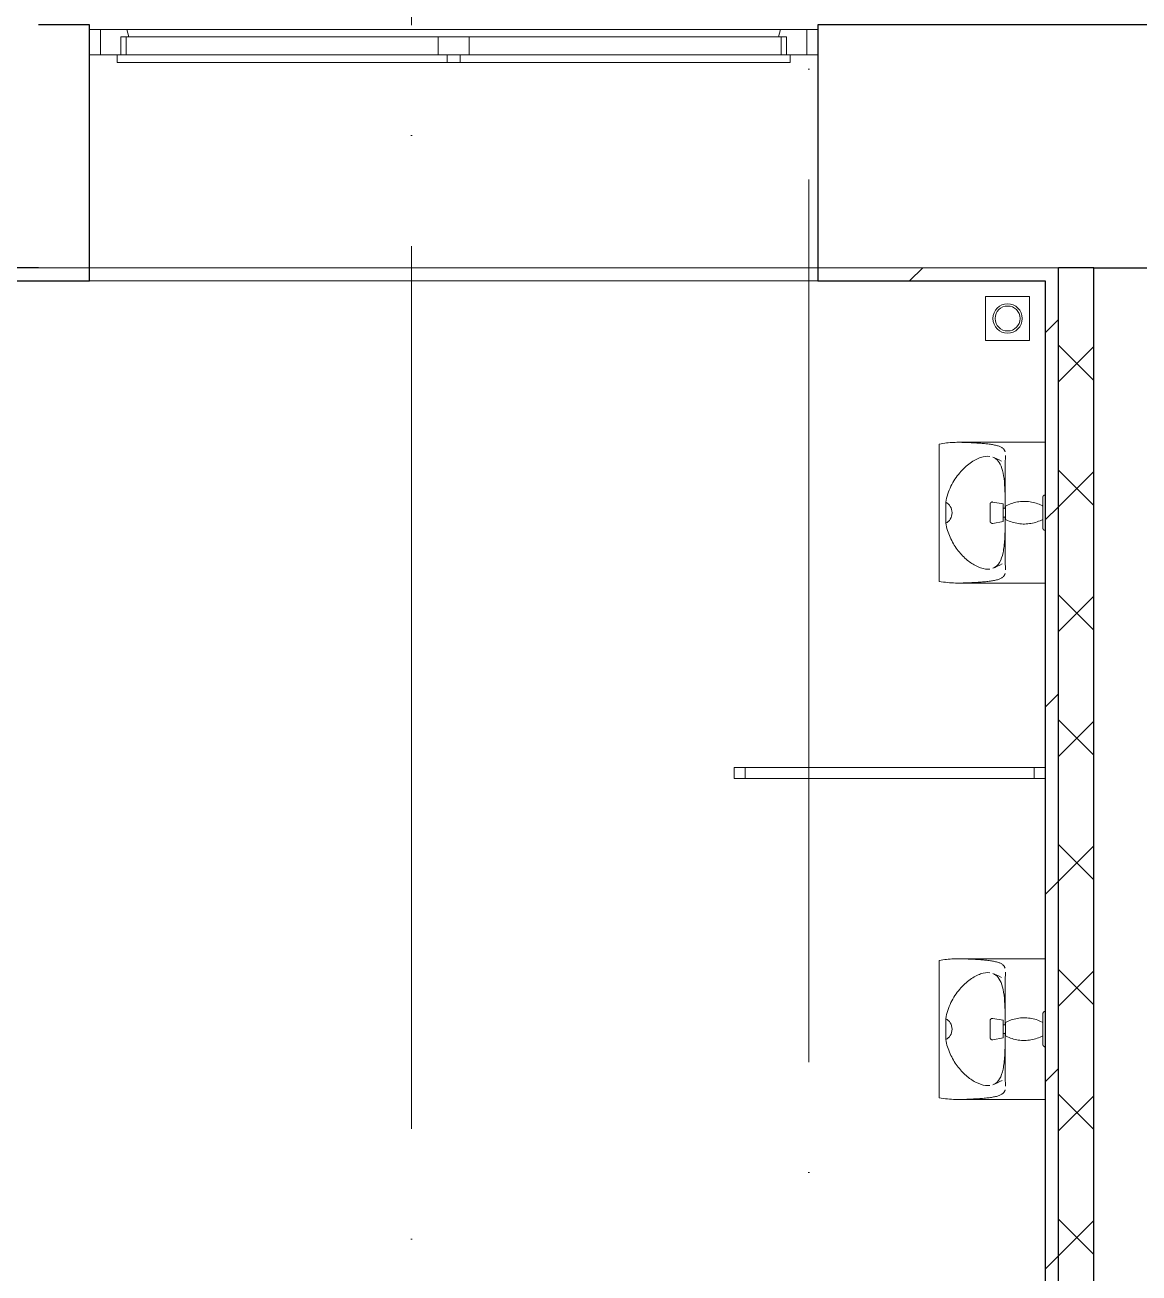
# Model space of a CAD drawing. Header units: millimetres. Extents: x -586848 to 520591, y -385801 to 675781.
# Drawn here: x 147798 to 150321, y 626594 to 629421 of the extents above; entities that cross this region are included whole.
import ezdxf

# ---------------------------------------------------------------- set-up
doc = ezdxf.new("R2010")
doc.units = ezdxf.units.MM
doc.linetypes.add('ADSK_Линия сетки', pattern=[25, 20, -2.5, 0, -2.5])
for name, color, linetype, lineweight in [('_ Окна', 7, 'Continuous', 9), ('Витраж', 7, 'Continuous', 9), ('Окна', 252, 'Continuous', 9), ('Оси', 252, 'Continuous', 9), ('Сантехника', 252, 'Continuous', 9), ('Стены внутренние', 7, 'Continuous', 18), ('Стены наружные', 7, 'Continuous', 18)]:
    doc.layers.add(name, color=color, linetype=linetype, lineweight=lineweight)

# ---------------------------------------------------------------- blocks, each defined once
blk = doc.blocks.new('2 этаж')
at = {"layer": '_ Окна', "color": 251, "true_color": 0x636466}
for p, q in [((148771.4, -3299.3), (148746.4, -3299.3)), ((148771.4, -3357.3), (148771.4, -3299.3)), ((150396.4, -3299.3), (150371.4, -3299.3)), ((150371.4, -3299.3), (150371.4, -3357.3)), ((148746.4, -3357.3), (148771.4, -3357.3)), ((150371.4, -3357.3), (150396.4, -3357.3))]:
    blk.add_line(p, q, dxfattribs=at)
at = {"layer": '_ Окна', "color": 251, "lineweight": 18, "true_color": 0x636466}
for p, q in [((148830.9, -3299.3), (148771.4, -3299.3)), ((148771.4, -3299.3), (148771.4, -3357.3)), ((148835.4, -3316.3), (148830.9, -3299.3)), ((150312, -3299.3), (150307.4, -3316.3)), ((150371.4, -3299.3), (150312, -3299.3)), ((150371.4, -3357.3), (150371.4, -3299.3)), ((148817.4, -3357.3), (148817.4, -3316.3)), ((148817.4, -3316.3), (148829.4, -3316.3)), ((150313.4, -3316.3), (150325.4, -3316.3)), ((150325.4, -3316.3), (150325.4, -3357.3)), ((148771.4, -3357.3), (148809.4, -3357.3)), ((150333.4, -3357.3), (150371.4, -3357.3))]:
    blk.add_line(p, q, dxfattribs=at)
at = {"layer": 'Витраж', "color": 251, "true_color": 0x636466, "extrusion": (0, 0, -1)}
for p, q in [((150206.5, -4971.8), (150206.5, -4996.8)), ((150231.5, -4971.8), (150206.5, -4971.8)), ((150231.5, -4996.8), (150231.5, -4971.8)), ((150206.5, -4996.8), (150231.5, -4996.8))]:
    blk.add_line(p, q, dxfattribs=at)
at = {"layer": 'Витраж', "color": 251, "true_color": 0x636466}
for p, q in [((150231.5, -4996.8), (150231.5, -4971.8)), ((150231.5, -4971.8), (150886, -4971.8)), ((150886, -4971.8), (150886, -4996.8)), ((150911, -4971.8), (150886, -4971.8)), ((150886, -4971.8), (150886, -4996.8)), ((150886, -4996.8), (150231.5, -4996.8)), ((150886, -4996.8), (150911, -4996.8))]:
    blk.add_line(p, q, dxfattribs=at)
at = {"layer": 'Окна', "color": 251, "true_color": 0x636466}
for p, q in [((150312, -3299.3), (148830.9, -3299.3)), ((148829.4, -3316.3), (149536.4, -3316.3)), ((148829.4, -3357.3), (148829.4, -3316.3)), ((149536.4, -3316.3), (149606.4, -3316.3)), ((149536.4, -3316.3), (149536.4, -3357.3)), ((149606.4, -3316.3), (150313.4, -3316.3)), ((149606.4, -3357.3), (149606.4, -3316.3)), ((150313.4, -3316.3), (150313.4, -3357.3)), ((148809.4, -3357.3), (149556.4, -3357.3)), ((148809.4, -3374.3), (148809.4, -3357.3)), ((149556.4, -3357.3), (149586.4, -3357.3)), ((149556.4, -3357.3), (149556.4, -3374.3)), ((149586.4, -3357.3), (150333.4, -3357.3)), ((149586.4, -3374.3), (149586.4, -3357.3)), ((150333.4, -3357.3), (150333.4, -3374.3)), ((149556.4, -3374.3), (148809.4, -3374.3)), ((149586.4, -3374.3), (149556.4, -3374.3)), ((150333.4, -3374.3), (149586.4, -3374.3))]:
    blk.add_line(p, q, dxfattribs=at)
at = {"layer": 'Оси', "color": 251, "linetype": 'ADSK_Линия сетки', "ltscale": 100, "true_color": 0x636466}
for p, q in [((149476, 33711.4), (149476, -32265.4)), ((150376, -1139.3), (150376, -30995.4)), ((170543.3, -3839.3), (93565.9, -3839.3))]:
    blk.add_line(p, q, dxfattribs=at)
at = {"layer": 'Сантехника', "color": 251, "true_color": 0x636466}
for p, q in [((150776, -3904.3), (150776, -4004.3)), ((150876, -3904.3), (150776, -3904.3)), ((150876, -4004.3), (150876, -3904.3)), ((150776, -4004.3), (150876, -4004.3)), ((150671, -4549.8), (150671, -4238.7)), ((150911, -4234.8), (150713.9, -4234.8)), ((150820.8, -4284.3), (150820.8, -4385.6)), ((150685.8, -4394.3), (150685.8, -4370.7)), ((150816, -4374.3), (150792.3, -4370.1)), ((150816, -4394.3), (150816, -4374.3)), ((150820.6, -4370.4), (150820.6, -4385.6)), ((150821, -4379.3), (150821, -4394.3)), ((150685.8, -4417.8), (150685.8, -4394.3)), ((150821, -4384.3), (150816, -4384.3)), ((150816, -4414.3), (150816, -4394.3)), ((150816, -4404.3), (150821, -4404.3)), ((150820.6, -4402.9), (150820.6, -4418.1)), ((150820.8, -4402.9), (150820.8, -4504.3)), ((150821, -4394.3), (150821, -4409.3)), ((150792.3, -4418.4), (150816, -4414.3)), ((150713.9, -4553.7), (150911, -4553.7)), ((150671, -5719.8), (150671, -5408.7)), ((150911, -5404.8), (150713.9, -5404.8)), ((150820.8, -5454.3), (150820.8, -5555.6)), ((150685.8, -5564.3), (150685.8, -5540.7)), ((150816, -5544.3), (150792.3, -5540.1)), ((150820.6, -5540.4), (150820.6, -5555.6)), ((150685.8, -5587.8), (150685.8, -5564.3)), ((150816, -5564.3), (150816, -5544.3)), ((150821, -5554.3), (150816, -5554.3)), ((150816, -5584.3), (150816, -5564.3)), ((150821, -5549.3), (150821, -5564.3)), ((150821, -5564.3), (150821, -5579.3)), ((150792.3, -5588.4), (150816, -5584.3)), ((150816, -5574.3), (150821, -5574.3)), ((150820.6, -5572.9), (150820.6, -5588.1)), ((150820.8, -5572.9), (150820.8, -5674.3)), ((150713.9, -5723.7), (150911, -5723.7))]:
    blk.add_line(p, q, dxfattribs=at)
at = {"layer": 'Сантехника', "color": 251, "true_color": 0x636466, "flags": 128}
for points in [[(150812.4, -4277.4), (150807.2, -4274.6), (150801.8, -4272.1), (150796.3, -4269.7), (150792.3, -4268.2)], [(150906, -4359.3), (150906, -4359.1), (150906, -4358.9), (150906, -4358.7), (150906.1, -4358.5), (150906.1, -4358.3), (150906.1, -4358.1), (150906.2, -4357.9), (150906.3, -4357.7), (150906.3, -4357.5), (150906.4, -4357.3), (150906.5, -4357.1), (150906.6, -4356.9), (150906.7, -4356.8), (150906.8, -4356.6), (150906.9, -4356.4), (150907, -4356.3), (150907.1, -4356.1), (150907.2, -4356), (150907.4, -4355.8), (150907.5, -4355.7), (150907.7, -4355.5), (150907.8, -4355.4), (150908, -4355.3), (150908.1, -4355.2), (150908.3, -4355), (150908.5, -4354.9), (150908.6, -4354.8), (150908.8, -4354.8), (150909, -4354.7), (150909.2, -4354.6), (150909.4, -4354.5), (150909.6, -4354.5), (150909.8, -4354.4), (150910, -4354.4), (150910.2, -4354.3), (150910.4, -4354.3), (150910.6, -4354.3), (150910.8, -4354.3), (150911, -4354.3), (150911, -4354.3)], [(150786.5, -4375), (150786.5, -4374.8), (150786.5, -4374.6), (150786.5, -4374.4), (150786.5, -4374.2), (150786.6, -4374), (150786.6, -4373.8), (150786.7, -4373.6), (150786.7, -4373.4), (150786.8, -4373.2), (150786.9, -4373.1), (150786.9, -4372.9), (150787, -4372.7), (150787.1, -4372.5), (150787.2, -4372.3), (150787.3, -4372.2), (150787.5, -4372), (150787.6, -4371.9), (150787.7, -4371.7), (150787.8, -4371.6), (150788, -4371.4), (150788.1, -4371.3), (150788.3, -4371.1), (150788.4, -4371), (150788.6, -4370.9), (150788.8, -4370.8), (150788.9, -4370.7), (150789.1, -4370.6), (150789.3, -4370.5), (150789.5, -4370.4), (150789.7, -4370.3), (150789.8, -4370.3), (150790, -4370.2), (150790.2, -4370.2), (150790.4, -4370.1), (150790.6, -4370.1), (150790.8, -4370), (150791, -4370), (150791.2, -4370), (150791.4, -4370), (150791.6, -4370), (150791.8, -4370), (150792, -4370), (150792.2, -4370.1), (150792.3, -4370.1)], [(150786.5, -4394.3), (150786.5, -4393.5), (150786.5, -4392.7), (150786.5, -4391.9), (150786.5, -4391.2), (150786.5, -4390.4), (150786.5, -4389.7), (150786.5, -4388.9), (150786.5, -4388.2), (150786.5, -4387.5), (150786.5, -4386.8), (150786.5, -4386.1), (150786.5, -4385.4), (150786.5, -4384.7), (150786.5, -4384), (150786.5, -4383.4), (150786.5, -4382.8), (150786.5, -4382.1), (150786.5, -4381.6), (150786.5, -4381), (150786.5, -4380.4), (150786.5, -4379.9), (150786.5, -4379.4), (150786.5, -4378.9), (150786.5, -4378.5), (150786.5, -4378.1), (150786.5, -4377.7), (150786.5, -4377.3), (150786.5, -4376.9), (150786.5, -4376.6), (150786.5, -4376.3), (150786.5, -4376), (150786.5, -4375.8), (150786.5, -4375.6), (150786.5, -4375.4), (150786.5, -4375.3), (150786.5, -4375.2), (150786.5, -4375.1), (150786.5, -4375), (150786.5, -4375)], [(150786.5, -4375), (150786.5, -4375), (150786.5, -4375.1), (150786.5, -4375.1), (150786.5, -4375.2), (150786.5, -4375.4), (150786.5, -4375.6), (150786.5, -4375.8), (150786.5, -4376), (150786.5, -4376.2), (150786.5, -4376.5), (150786.5, -4376.8), (150786.5, -4377.2), (150786.5, -4377.5), (150786.5, -4377.9), (150786.5, -4378.4), (150786.5, -4378.8), (150786.5, -4379.3), (150786.5, -4379.8), (150786.5, -4380.3), (150786.5, -4380.8), (150786.5, -4381.4), (150786.5, -4382), (150786.5, -4382.6), (150786.5, -4383.2), (150786.5, -4383.9), (150786.5, -4384.5), (150786.5, -4385.2), (150786.5, -4385.9), (150786.5, -4386.6), (150786.5, -4387.3), (150786.5, -4388), (150786.5, -4388.7), (150786.5, -4389.5), (150786.5, -4390.2), (150786.5, -4391), (150786.5, -4391.7), (150786.5, -4392.5), (150786.5, -4393.3), (150786.5, -4394), (150786.5, -4394.3)], [(150821, -4379.3), (150824.2, -4377.6), (150827.5, -4376.1), (150830.8, -4374.7), (150834.2, -4373.5), (150837.6, -4372.4), (150841.1, -4371.4), (150844.6, -4370.6), (150848.1, -4369.9), (150851.7, -4369.4), (150855.3, -4369), (150858.8, -4368.7), (150862.4, -4368.6), (150866, -4368.6), (150869.6, -4368.8), (150873.2, -4369.1), (150876.8, -4369.6), (150880.3, -4370.2), (150883.9, -4370.9), (150887.4, -4371.8), (150890.8, -4372.8), (150894.2, -4374), (150897.6, -4375.3), (150900.9, -4376.7), (150904.1, -4378.3), (150906, -4379.3)], [(150906, -4378.1), (150906, -4376.9), (150906, -4375.7), (150906, -4374.5), (150906, -4373.4), (150906, -4372.2), (150906, -4371.2), (150906, -4370.1), (150906, -4369.1), (150906, -4368.2), (150906, -4367.3), (150906, -4366.4), (150906, -4365.6), (150906, -4364.8), (150906, -4364.1), (150906, -4363.4), (150906, -4362.7), (150906, -4362.2), (150906, -4361.6), (150906, -4361.2), (150906, -4360.7), (150906, -4360.3), (150906, -4360), (150906, -4359.8), (150906, -4359.6), (150906, -4359.4), (150906, -4359.3), (150906, -4359.3)], [(150906, -4359.3), (150906, -4359.3), (150906, -4359.4), (150906, -4359.5), (150906, -4359.7), (150906, -4360), (150906, -4360.3), (150906, -4360.6), (150906, -4361), (150906, -4361.5), (150906, -4362), (150906, -4362.6), (150906, -4363.2), (150906, -4363.9), (150906, -4364.6), (150906, -4365.4), (150906, -4366.2), (150906, -4367), (150906, -4367.9), (150906, -4368.9), (150906, -4369.9), (150906, -4370.9), (150906, -4372), (150906, -4373), (150906, -4374.2), (150906, -4375.3), (150906, -4376.5), (150906, -4377.8), (150906, -4379), (150906, -4380.3), (150906, -4381.6), (150906, -4382.9), (150906, -4384.2), (150906, -4385.6), (150906, -4386.9), (150906, -4388.3), (150906, -4389.7), (150906, -4391.1), (150906, -4392.5), (150906, -4393.9), (150906, -4394.3)], [(150786.5, -4394.3), (150786.5, -4395), (150786.5, -4395.8), (150786.5, -4396.6), (150786.5, -4397.3), (150786.5, -4398.1), (150786.5, -4398.8), (150786.5, -4399.6), (150786.5, -4400.3), (150786.5, -4401), (150786.5, -4401.7), (150786.5, -4402.5), (150786.5, -4403.1), (150786.5, -4403.8), (150786.5, -4404.5), (150786.5, -4405.1), (150786.5, -4405.7), (150786.5, -4406.4), (150786.5, -4406.9), (150786.5, -4407.5), (150786.5, -4408.1), (150786.5, -4408.6), (150786.5, -4409.1), (150786.5, -4409.6), (150786.5, -4410), (150786.5, -4410.5), (150786.5, -4410.9), (150786.5, -4411.2), (150786.5, -4411.6), (150786.5, -4411.9), (150786.5, -4412.2), (150786.5, -4412.5), (150786.5, -4412.7), (150786.5, -4412.9), (150786.5, -4413.1), (150786.5, -4413.2), (150786.5, -4413.3), (150786.5, -4413.4), (150786.5, -4413.5), (150786.5, -4413.5)], [(150786.5, -4413.5), (150786.5, -4413.5), (150786.5, -4413.4), (150786.5, -4413.4), (150786.5, -4413.3), (150786.5, -4413.1), (150786.5, -4413), (150786.5, -4412.8), (150786.5, -4412.5), (150786.5, -4412.3), (150786.5, -4412), (150786.5, -4411.7), (150786.5, -4411.3), (150786.5, -4411), (150786.5, -4410.6), (150786.5, -4410.1), (150786.5, -4409.7), (150786.5, -4409.2), (150786.5, -4408.7), (150786.5, -4408.2), (150786.5, -4407.7), (150786.5, -4407.1), (150786.5, -4406.5), (150786.5, -4405.9), (150786.5, -4405.3), (150786.5, -4404.7), (150786.5, -4404), (150786.5, -4403.3), (150786.5, -4402.6), (150786.5, -4401.9), (150786.5, -4401.2), (150786.5, -4400.5), (150786.5, -4399.8), (150786.5, -4399), (150786.5, -4398.3), (150786.5, -4397.5), (150786.5, -4396.8), (150786.5, -4396), (150786.5, -4395.2), (150786.5, -4394.5), (150786.5, -4394.3)], [(150906, -4409.3), (150902.8, -4410.9), (150899.5, -4412.4), (150896.2, -4413.8), (150892.8, -4415), (150889.4, -4416.1), (150885.9, -4417.1), (150882.4, -4417.9), (150878.9, -4418.6), (150875.3, -4419.1), (150871.8, -4419.5), (150868.2, -4419.8), (150864.6, -4419.9), (150861, -4419.9), (150857.4, -4419.7), (150853.8, -4419.4), (150850.2, -4418.9), (150846.7, -4418.3), (150843.1, -4417.6), (150839.7, -4416.7), (150836.2, -4415.7), (150832.8, -4414.5), (150829.4, -4413.2), (150826.1, -4411.8), (150822.9, -4410.2), (150821, -4409.3)], [(150906, -4394.3), (150906, -4395.7), (150906, -4397.1), (150906, -4398.4), (150906, -4399.8), (150906, -4401.2), (150906, -4402.6), (150906, -4403.9), (150906, -4405.3), (150906, -4406.6), (150906, -4407.9), (150906, -4409.2), (150906, -4410.4), (150906, -4411.6), (150906, -4412.8), (150906, -4414), (150906, -4415.2), (150906, -4416.3), (150906, -4417.3), (150906, -4418.4), (150906, -4419.4), (150906, -4420.3), (150906, -4421.2), (150906, -4422.1), (150906, -4422.9), (150906, -4423.7), (150906, -4424.4), (150906, -4425.1), (150906, -4425.8), (150906, -4426.3), (150906, -4426.9), (150906, -4427.4), (150906, -4427.8), (150906, -4428.2), (150906, -4428.5), (150906, -4428.7), (150906, -4429), (150906, -4429.1), (150906, -4429.2), (150906, -4429.3)], [(150906, -4429.3), (150906, -4429.2), (150906, -4429.1), (150906, -4429), (150906, -4428.8), (150906, -4428.6), (150906, -4428.3), (150906, -4427.9), (150906, -4427.5), (150906, -4427), (150906, -4426.5), (150906, -4425.9), (150906, -4425.3), (150906, -4424.6), (150906, -4423.9), (150906, -4423.1), (150906, -4422.3), (150906, -4421.5), (150906, -4420.6), (150906, -4419.6), (150906, -4418.6), (150906, -4417.6), (150906, -4416.6), (150906, -4415.5), (150906, -4414.3), (150906, -4413.2), (150906, -4412), (150906, -4410.7), (150906, -4409.5)], [(150792.3, -4418.4), (150792.1, -4418.5), (150791.9, -4418.5), (150791.7, -4418.5), (150791.5, -4418.5), (150791.3, -4418.5), (150791.1, -4418.5), (150790.9, -4418.5), (150790.7, -4418.5), (150790.5, -4418.4), (150790.3, -4418.4), (150790.2, -4418.3), (150790, -4418.3), (150789.8, -4418.2), (150789.6, -4418.1), (150789.4, -4418.1), (150789.2, -4418), (150789, -4417.9), (150788.9, -4417.8), (150788.7, -4417.7), (150788.5, -4417.6), (150788.4, -4417.4), (150788.2, -4417.3), (150788.1, -4417.2), (150787.9, -4417), (150787.8, -4416.9), (150787.7, -4416.7), (150787.5, -4416.6), (150787.4, -4416.4), (150787.3, -4416.3), (150787.2, -4416.1), (150787.1, -4415.9), (150787, -4415.7), (150786.9, -4415.6), (150786.8, -4415.4), (150786.8, -4415.2), (150786.7, -4415), (150786.6, -4414.8), (150786.6, -4414.6), (150786.5, -4414.4), (150786.5, -4414.2), (150786.5, -4414), (150786.5, -4413.8), (150786.5, -4413.6), (150786.5, -4413.5)], [(150911, -4434.3), (150910.8, -4434.2), (150910.6, -4434.2), (150910.4, -4434.2), (150910.2, -4434.2), (150910, -4434.2), (150909.8, -4434.1), (150909.6, -4434.1), (150909.4, -4434), (150909.2, -4433.9), (150909.1, -4433.9), (150908.9, -4433.8), (150908.7, -4433.7), (150908.5, -4433.6), (150908.4, -4433.5), (150908.2, -4433.4), (150908, -4433.3), (150907.9, -4433.1), (150907.7, -4433), (150907.6, -4432.9), (150907.4, -4432.7), (150907.3, -4432.6), (150907.2, -4432.4), (150907, -4432.3), (150906.9, -4432.1), (150906.8, -4432), (150906.7, -4431.8), (150906.6, -4431.6), (150906.5, -4431.4), (150906.4, -4431.2), (150906.3, -4431.1), (150906.3, -4430.9), (150906.2, -4430.7), (150906.2, -4430.5), (150906.1, -4430.3), (150906.1, -4430.1), (150906, -4429.9), (150906, -4429.7), (150906, -4429.5), (150906, -4429.3), (150906, -4429.3)], [(150792.3, -4520.3), (150797.9, -4518.2), (150803.4, -4515.7), (150808.7, -4513.1), (150813.8, -4510.3)], [(150812.4, -5447.4), (150807.2, -5444.6), (150801.8, -5442.1), (150796.3, -5439.7), (150792.3, -5438.2)], [(150786.5, -5545), (150786.5, -5544.8), (150786.5, -5544.6), (150786.5, -5544.4), (150786.5, -5544.2), (150786.6, -5544), (150786.6, -5543.8), (150786.7, -5543.6), (150786.7, -5543.4), (150786.8, -5543.2), (150786.9, -5543.1), (150786.9, -5542.9), (150787, -5542.7), (150787.1, -5542.5), (150787.2, -5542.3), (150787.3, -5542.2), (150787.5, -5542), (150787.6, -5541.9), (150787.7, -5541.7), (150787.8, -5541.6), (150788, -5541.4), (150788.1, -5541.3), (150788.3, -5541.1), (150788.4, -5541), (150788.6, -5540.9), (150788.8, -5540.8), (150788.9, -5540.7), (150789.1, -5540.6), (150789.3, -5540.5), (150789.5, -5540.4), (150789.7, -5540.3), (150789.8, -5540.3), (150790, -5540.2), (150790.2, -5540.2), (150790.4, -5540.1), (150790.6, -5540.1), (150790.8, -5540), (150791, -5540), (150791.2, -5540), (150791.4, -5540), (150791.6, -5540), (150791.8, -5540), (150792, -5540), (150792.2, -5540.1), (150792.3, -5540.1)], [(150821, -5549.3), (150824.2, -5547.6), (150827.5, -5546.1), (150830.8, -5544.7), (150834.2, -5543.5), (150837.6, -5542.4), (150841.1, -5541.4), (150844.6, -5540.6), (150848.1, -5539.9), (150851.7, -5539.4), (150855.3, -5539), (150858.8, -5538.7), (150862.4, -5538.6), (150866, -5538.6), (150869.6, -5538.8), (150873.2, -5539.1), (150876.8, -5539.6), (150880.3, -5540.2), (150883.9, -5540.9), (150887.4, -5541.8), (150890.8, -5542.8), (150894.2, -5544), (150897.6, -5545.3), (150900.9, -5546.7), (150904.1, -5548.3), (150906, -5549.3)], [(150906, -5529.3), (150906, -5529.1), (150906, -5528.9), (150906, -5528.7), (150906.1, -5528.5), (150906.1, -5528.3), (150906.1, -5528.1), (150906.2, -5527.9), (150906.3, -5527.7), (150906.3, -5527.5), (150906.4, -5527.3), (150906.5, -5527.1), (150906.6, -5526.9), (150906.7, -5526.8), (150906.8, -5526.6), (150906.9, -5526.4), (150907, -5526.3), (150907.1, -5526.1), (150907.2, -5526), (150907.4, -5525.8), (150907.5, -5525.7), (150907.7, -5525.5), (150907.8, -5525.4), (150908, -5525.3), (150908.1, -5525.2), (150908.3, -5525), (150908.5, -5524.9), (150908.6, -5524.8), (150908.8, -5524.8), (150909, -5524.7), (150909.2, -5524.6), (150909.4, -5524.5), (150909.6, -5524.5), (150909.8, -5524.4), (150910, -5524.4), (150910.2, -5524.3), (150910.4, -5524.3), (150910.6, -5524.3), (150910.8, -5524.3), (150911, -5524.3), (150911, -5524.3)], [(150906, -5548.1), (150906, -5546.9), (150906, -5545.7), (150906, -5544.5), (150906, -5543.4), (150906, -5542.2), (150906, -5541.2), (150906, -5540.1), (150906, -5539.1), (150906, -5538.2), (150906, -5537.3), (150906, -5536.4), (150906, -5535.6), (150906, -5534.8), (150906, -5534.1), (150906, -5533.4), (150906, -5532.7), (150906, -5532.2), (150906, -5531.6), (150906, -5531.2), (150906, -5530.7), (150906, -5530.3), (150906, -5530), (150906, -5529.8), (150906, -5529.6), (150906, -5529.4), (150906, -5529.3), (150906, -5529.3)], [(150906, -5529.3), (150906, -5529.3), (150906, -5529.4), (150906, -5529.5), (150906, -5529.7), (150906, -5530), (150906, -5530.3), (150906, -5530.6), (150906, -5531), (150906, -5531.5), (150906, -5532), (150906, -5532.6), (150906, -5533.2), (150906, -5533.9), (150906, -5534.6), (150906, -5535.4), (150906, -5536.2), (150906, -5537), (150906, -5537.9), (150906, -5538.9), (150906, -5539.9), (150906, -5540.9), (150906, -5542), (150906, -5543), (150906, -5544.2), (150906, -5545.3), (150906, -5546.5), (150906, -5547.8), (150906, -5549), (150906, -5550.3), (150906, -5551.6), (150906, -5552.9), (150906, -5554.2), (150906, -5555.6), (150906, -5556.9), (150906, -5558.3), (150906, -5559.7), (150906, -5561.1), (150906, -5562.5), (150906, -5563.9), (150906, -5564.3)], [(150786.5, -5564.3), (150786.5, -5563.5), (150786.5, -5562.7), (150786.5, -5561.9), (150786.5, -5561.2), (150786.5, -5560.4), (150786.5, -5559.7), (150786.5, -5558.9), (150786.5, -5558.2), (150786.5, -5557.5), (150786.5, -5556.8), (150786.5, -5556.1), (150786.5, -5555.4), (150786.5, -5554.7), (150786.5, -5554), (150786.5, -5553.4), (150786.5, -5552.8), (150786.5, -5552.1), (150786.5, -5551.6), (150786.5, -5551), (150786.5, -5550.4), (150786.5, -5549.9), (150786.5, -5549.4), (150786.5, -5548.9), (150786.5, -5548.5), (150786.5, -5548.1), (150786.5, -5547.7), (150786.5, -5547.3), (150786.5, -5546.9), (150786.5, -5546.6), (150786.5, -5546.3), (150786.5, -5546), (150786.5, -5545.8), (150786.5, -5545.6), (150786.5, -5545.4), (150786.5, -5545.3), (150786.5, -5545.2), (150786.5, -5545.1), (150786.5, -5545), (150786.5, -5545)], [(150786.5, -5545), (150786.5, -5545), (150786.5, -5545.1), (150786.5, -5545.1), (150786.5, -5545.2), (150786.5, -5545.4), (150786.5, -5545.6), (150786.5, -5545.8), (150786.5, -5546), (150786.5, -5546.2), (150786.5, -5546.5), (150786.5, -5546.8), (150786.5, -5547.2), (150786.5, -5547.5), (150786.5, -5547.9), (150786.5, -5548.4), (150786.5, -5548.8), (150786.5, -5549.3), (150786.5, -5549.8), (150786.5, -5550.3), (150786.5, -5550.8), (150786.5, -5551.4), (150786.5, -5552), (150786.5, -5552.6), (150786.5, -5553.2), (150786.5, -5553.9), (150786.5, -5554.5), (150786.5, -5555.2), (150786.5, -5555.9), (150786.5, -5556.6), (150786.5, -5557.3), (150786.5, -5558), (150786.5, -5558.7), (150786.5, -5559.5), (150786.5, -5560.2), (150786.5, -5561), (150786.5, -5561.7), (150786.5, -5562.5), (150786.5, -5563.3), (150786.5, -5564), (150786.5, -5564.3)], [(150786.5, -5564.3), (150786.5, -5565), (150786.5, -5565.8), (150786.5, -5566.6), (150786.5, -5567.3), (150786.5, -5568.1), (150786.5, -5568.8), (150786.5, -5569.6), (150786.5, -5570.3), (150786.5, -5571), (150786.5, -5571.7), (150786.5, -5572.5), (150786.5, -5573.1), (150786.5, -5573.8), (150786.5, -5574.5), (150786.5, -5575.1), (150786.5, -5575.7), (150786.5, -5576.4), (150786.5, -5576.9), (150786.5, -5577.5), (150786.5, -5578.1), (150786.5, -5578.6), (150786.5, -5579.1), (150786.5, -5579.6), (150786.5, -5580), (150786.5, -5580.5), (150786.5, -5580.9), (150786.5, -5581.2), (150786.5, -5581.6), (150786.5, -5581.9), (150786.5, -5582.2), (150786.5, -5582.5), (150786.5, -5582.7), (150786.5, -5582.9), (150786.5, -5583.1), (150786.5, -5583.2), (150786.5, -5583.3), (150786.5, -5583.4), (150786.5, -5583.5), (150786.5, -5583.5)], [(150786.5, -5583.5), (150786.5, -5583.5), (150786.5, -5583.4), (150786.5, -5583.4), (150786.5, -5583.3), (150786.5, -5583.1), (150786.5, -5583), (150786.5, -5582.8), (150786.5, -5582.5), (150786.5, -5582.3), (150786.5, -5582), (150786.5, -5581.7), (150786.5, -5581.3), (150786.5, -5581), (150786.5, -5580.6), (150786.5, -5580.1), (150786.5, -5579.7), (150786.5, -5579.2), (150786.5, -5578.7), (150786.5, -5578.2), (150786.5, -5577.7), (150786.5, -5577.1), (150786.5, -5576.5), (150786.5, -5575.9), (150786.5, -5575.3), (150786.5, -5574.7), (150786.5, -5574), (150786.5, -5573.3), (150786.5, -5572.6), (150786.5, -5571.9), (150786.5, -5571.2), (150786.5, -5570.5), (150786.5, -5569.8), (150786.5, -5569), (150786.5, -5568.3), (150786.5, -5567.5), (150786.5, -5566.8), (150786.5, -5566), (150786.5, -5565.2), (150786.5, -5564.5), (150786.5, -5564.3)], [(150906, -5564.3), (150906, -5565.7), (150906, -5567.1), (150906, -5568.4), (150906, -5569.8), (150906, -5571.2), (150906, -5572.6), (150906, -5573.9), (150906, -5575.3), (150906, -5576.6), (150906, -5577.9), (150906, -5579.2), (150906, -5580.4), (150906, -5581.6), (150906, -5582.8), (150906, -5584), (150906, -5585.2), (150906, -5586.3), (150906, -5587.3), (150906, -5588.4), (150906, -5589.4), (150906, -5590.3), (150906, -5591.2), (150906, -5592.1), (150906, -5592.9), (150906, -5593.7), (150906, -5594.4), (150906, -5595.1), (150906, -5595.8), (150906, -5596.3), (150906, -5596.9), (150906, -5597.4), (150906, -5597.8), (150906, -5598.2), (150906, -5598.5), (150906, -5598.7), (150906, -5599), (150906, -5599.1), (150906, -5599.2), (150906, -5599.3)], [(150792.3, -5588.4), (150792.1, -5588.5), (150791.9, -5588.5), (150791.7, -5588.5), (150791.5, -5588.5), (150791.3, -5588.5), (150791.1, -5588.5), (150790.9, -5588.5), (150790.7, -5588.5), (150790.5, -5588.4), (150790.3, -5588.4), (150790.2, -5588.3), (150790, -5588.3), (150789.8, -5588.2), (150789.6, -5588.1), (150789.4, -5588.1), (150789.2, -5588), (150789, -5587.9), (150788.9, -5587.8), (150788.7, -5587.7), (150788.5, -5587.6), (150788.4, -5587.4), (150788.2, -5587.3), (150788.1, -5587.2), (150787.9, -5587), (150787.8, -5586.9), (150787.7, -5586.7), (150787.5, -5586.6), (150787.4, -5586.4), (150787.3, -5586.3), (150787.2, -5586.1), (150787.1, -5585.9), (150787, -5585.7), (150786.9, -5585.6), (150786.8, -5585.4), (150786.8, -5585.2), (150786.7, -5585), (150786.6, -5584.8), (150786.6, -5584.6), (150786.5, -5584.4), (150786.5, -5584.2), (150786.5, -5584), (150786.5, -5583.8), (150786.5, -5583.6), (150786.5, -5583.5)], [(150906, -5579.3), (150902.8, -5580.9), (150899.5, -5582.4), (150896.2, -5583.8), (150892.8, -5585), (150889.4, -5586.1), (150885.9, -5587.1), (150882.4, -5587.9), (150878.9, -5588.6), (150875.3, -5589.1), (150871.8, -5589.5), (150868.2, -5589.8), (150864.6, -5589.9), (150861, -5589.9), (150857.4, -5589.7), (150853.8, -5589.4), (150850.2, -5588.9), (150846.7, -5588.3), (150843.1, -5587.6), (150839.7, -5586.7), (150836.2, -5585.7), (150832.8, -5584.5), (150829.4, -5583.2), (150826.1, -5581.8), (150822.9, -5580.2), (150821, -5579.3)], [(150906, -5599.3), (150906, -5599.2), (150906, -5599.1), (150906, -5599), (150906, -5598.8), (150906, -5598.6), (150906, -5598.3), (150906, -5597.9), (150906, -5597.5), (150906, -5597), (150906, -5596.5), (150906, -5595.9), (150906, -5595.3), (150906, -5594.6), (150906, -5593.9), (150906, -5593.1), (150906, -5592.3), (150906, -5591.5), (150906, -5590.6), (150906, -5589.6), (150906, -5588.6), (150906, -5587.6), (150906, -5586.6), (150906, -5585.5), (150906, -5584.3), (150906, -5583.2), (150906, -5582), (150906, -5580.7), (150906, -5579.5)], [(150911, -5604.3), (150910.8, -5604.2), (150910.6, -5604.2), (150910.4, -5604.2), (150910.2, -5604.2), (150910, -5604.2), (150909.8, -5604.1), (150909.6, -5604.1), (150909.4, -5604), (150909.2, -5603.9), (150909.1, -5603.9), (150908.9, -5603.8), (150908.7, -5603.7), (150908.5, -5603.6), (150908.4, -5603.5), (150908.2, -5603.4), (150908, -5603.3), (150907.9, -5603.1), (150907.7, -5603), (150907.6, -5602.9), (150907.4, -5602.7), (150907.3, -5602.6), (150907.2, -5602.4), (150907, -5602.3), (150906.9, -5602.1), (150906.8, -5602), (150906.7, -5601.8), (150906.6, -5601.6), (150906.5, -5601.4), (150906.4, -5601.2), (150906.3, -5601.1), (150906.3, -5600.9), (150906.2, -5600.7), (150906.2, -5600.5), (150906.1, -5600.3), (150906.1, -5600.1), (150906, -5599.9), (150906, -5599.7), (150906, -5599.5), (150906, -5599.3), (150906, -5599.3)], [(150792.3, -5690.3), (150797.9, -5688.2), (150803.4, -5685.7), (150808.7, -5683.1), (150813.8, -5680.3)]]:
    blk.add_lwpolyline(points, dxfattribs=at)
at = {"layer": 'Сантехника', "color": 251, "true_color": 0x636466}
for radius, start, end in [(33.3, 0, 180), (28.3, 0, 180), (33.3, 180, 0), (28.3, 180, 0)]:
    blk.add_arc((150826, -3954.3), radius, start, end, dxfattribs=at)
for centre, major_axis, start_param, end_param in [((150678.7, -4394.3), (0, 25), 4.712389, 5.943447), ((150678.7, -4394.3), (0, -25), 0.339739, 1.570796), ((150678.7, -5564.3), (0, 25), 4.712389, 5.943447), ((150678.7, -5564.3), (0, -25), 0.339739, 1.570796)]:
    blk.add_ellipse(centre, major_axis=major_axis, ratio=0.859293, start_param=start_param, end_param=end_param, dxfattribs=at)
for points, knots in [([(150671, -4238.7), (150676.7, -4237.7), (150687.8, -4236), (150701.2, -4235.1), (150711.4, -4234.7), (150718.9, -4234.8), (150726.3, -4235), (150733.4, -4235.2), (150740.4, -4235.6), (150749.3, -4236), (150759.8, -4236.6), (150771.3, -4237.5), (150782.3, -4238.6), (150792.3, -4240), (150801.3, -4241.9), (150808.6, -4244.2), (150813.4, -4246.8), (150815.9, -4249), (150817.2, -4250.3), (150818, -4251.4), (150818.8, -4252.5), (150819.4, -4253.7), (150819.8, -4254.7), (150820.1, -4255.6), (150820.2, -4256.1), (150820.3, -4256.4), (150820.3, -4256.5)], [-1, -1, -1, -1, -0.9416667, -0.8833333, -0.8541667, -0.825, -0.7958333, -0.7666667, -0.7375, -0.7083333, -0.65, -0.5916667, -0.5333333, -0.4666667, -0.4, -0.3333333, -0.2666667, -0.2333333, -0.2166667, -0.2, -0.1833333, -0.1666667, -0.15, -0.1416667, -0.1375, -0.1333333, -0.1333333, -0.1333333, -0.1333333]), ([(150685.8, -4370.7), (150687, -4364.2), (150690.2, -4351.7), (150697.5, -4334), (150706.6, -4317.9), (150720.9, -4298.9), (150741.1, -4280.3), (150765.5, -4267.5), (150779.7, -4265.8), (150786, -4266.6)], [0, 0, 0, 0, 0.0526316, 0.1052632, 0.1578947, 0.2105263, 0.3157895, 0.4210526, 0.5263158, 0.5263158, 0.5263158, 0.5263158]), ([(150794.7, -4269.2), (150797.4, -4270.4), (150804.1, -4275.1), (150812.2, -4287.8), (150817.6, -4309.7), (150819.6, -4332.9), (150820.4, -4353.8), (150820.5, -4364.7), (150820.6, -4370.4)], [0.5789474, 0.5789474, 0.5789474, 0.5789474, 0.6315789, 0.7236842, 0.8157895, 0.9078947, 0.9539474, 1, 1, 1, 1]), ([(150821, -4265), (150821, -4265.1), (150821, -4265.4), (150821, -4266), (150821, -4267.1), (150821, -4268.7), (150820.9, -4270.9), (150820.9, -4274), (150820.9, -4278.3), (150820.8, -4282.2), (150820.8, -4284.3)], [-0.06666667, -0.06666667, -0.06666667, -0.06666667, -0.06458333, -0.0625, -0.05833333, -0.05, -0.04166667, -0.03333333, -0.01666667, 0, 0, 0, 0]), ([(150785.9, -4521.9), (150782.8, -4522.3), (150772.8, -4522.3), (150754.4, -4516.1), (150731.8, -4500.5), (150711.4, -4478.6), (150697.5, -4455.4), (150689.6, -4434.4), (150686.9, -4423.5), (150685.8, -4417.8)], [0.4736842, 0.4736842, 0.4736842, 0.4736842, 0.5263158, 0.6315789, 0.7236842, 0.8157895, 0.9078947, 0.9539474, 1, 1, 1, 1]), ([(150820.6, -4418.1), (150820.5, -4424.6), (150820.3, -4437), (150819.6, -4454.7), (150818.2, -4470.8), (150815.3, -4489.8), (150808.9, -4508.3), (150800.1, -4516.8), (150794.7, -4519.3)], [0, 0, 0, 0, 0.0526316, 0.1052632, 0.1578947, 0.2105263, 0.3157895, 0.4210526, 0.4210526, 0.4210526, 0.4210526]), ([(150820.8, -4504.3), (150820.8, -4507.3), (150820.9, -4511.6), (150820.9, -4516.5), (150821, -4519.8), (150821, -4522), (150821, -4523.2), (150821, -4523.5), (150821, -4523.6)], [-1, -1, -1, -1, -0.975, -0.9625, -0.95, -0.9375, -0.934375, -0.9328125, -0.9328125, -0.9328125, -0.9328125]), ([(150820.3, -4532), (150820.3, -4532), (150820.3, -4532.2), (150820.1, -4532.7), (150819.9, -4533.6), (150819.5, -4534.5), (150819.1, -4535.4), (150818.6, -4536.3), (150817.9, -4537.2), (150817.2, -4538.2), (150815.9, -4539.5), (150813.4, -4541.7), (150808.6, -4544.3), (150801.3, -4546.6), (150792.3, -4548.5), (150781.8, -4549.9), (150769.7, -4551.2), (150756.3, -4552.1), (150741.5, -4552.9), (150728, -4553.5), (150716.8, -4553.7), (150705.3, -4553.7), (150690.2, -4552.8), (150677.5, -4551), (150671, -4549.8)], [-0.8666667, -0.8666667, -0.8666667, -0.8666667, -0.865625, -0.8625, -0.85, -0.8375, -0.825, -0.8125, -0.8, -0.7833333, -0.7666667, -0.7333333, -0.6666667, -0.6, -0.5333333, -0.4666667, -0.4, -0.3333333, -0.2666667, -0.2, -0.1666667, -0.1333333, -0.0666667, 0, 0, 0, 0]), ([(150671, -5408.7), (150676.7, -5407.7), (150687.8, -5406), (150701.2, -5405.1), (150711.4, -5404.7), (150718.9, -5404.8), (150726.3, -5405), (150733.4, -5405.2), (150740.4, -5405.6), (150749.3, -5406), (150759.8, -5406.6), (150771.3, -5407.5), (150782.3, -5408.6), (150792.3, -5410), (150801.3, -5411.9), (150808.6, -5414.2), (150813.4, -5416.8), (150815.9, -5419), (150817.2, -5420.3), (150818, -5421.4), (150818.8, -5422.5), (150819.4, -5423.7), (150819.8, -5424.7), (150820.1, -5425.6), (150820.2, -5426.1), (150820.3, -5426.4), (150820.3, -5426.5)], [-1, -1, -1, -1, -0.9416667, -0.8833333, -0.8541667, -0.825, -0.7958333, -0.7666667, -0.7375, -0.7083333, -0.65, -0.5916667, -0.5333333, -0.4666667, -0.4, -0.3333333, -0.2666667, -0.2333333, -0.2166667, -0.2, -0.1833333, -0.1666667, -0.15, -0.1416667, -0.1375, -0.1333333, -0.1333333, -0.1333333, -0.1333333]), ([(150685.8, -5540.7), (150687, -5534.2), (150690.2, -5521.7), (150697.5, -5504), (150706.6, -5487.9), (150720.9, -5468.9), (150741.1, -5450.3), (150765.5, -5437.5), (150779.7, -5435.8), (150786, -5436.6)], [0, 0, 0, 0, 0.0526316, 0.1052632, 0.1578947, 0.2105263, 0.3157895, 0.4210526, 0.5263158, 0.5263158, 0.5263158, 0.5263158]), ([(150794.7, -5439.2), (150797.4, -5440.4), (150804.1, -5445.1), (150812.2, -5457.8), (150817.6, -5479.7), (150819.6, -5502.9), (150820.4, -5523.8), (150820.5, -5534.7), (150820.6, -5540.4)], [0.5789474, 0.5789474, 0.5789474, 0.5789474, 0.6315789, 0.7236842, 0.8157895, 0.9078947, 0.9539474, 1, 1, 1, 1]), ([(150821, -5435), (150821, -5435.1), (150821, -5435.4), (150821, -5436), (150821, -5437.1), (150821, -5438.7), (150820.9, -5440.9), (150820.9, -5444), (150820.9, -5448.3), (150820.8, -5452.2), (150820.8, -5454.3)], [-0.06666667, -0.06666667, -0.06666667, -0.06666667, -0.06458333, -0.0625, -0.05833333, -0.05, -0.04166667, -0.03333333, -0.01666667, 0, 0, 0, 0]), ([(150785.9, -5691.9), (150782.8, -5692.3), (150772.8, -5692.3), (150754.4, -5686.1), (150731.8, -5670.5), (150711.4, -5648.6), (150697.5, -5625.4), (150689.6, -5604.4), (150686.9, -5593.5), (150685.8, -5587.8)], [0.4736842, 0.4736842, 0.4736842, 0.4736842, 0.5263158, 0.6315789, 0.7236842, 0.8157895, 0.9078947, 0.9539474, 1, 1, 1, 1]), ([(150820.6, -5588.1), (150820.5, -5594.6), (150820.3, -5607), (150819.6, -5624.7), (150818.2, -5640.8), (150815.3, -5659.8), (150808.9, -5678.3), (150800.1, -5686.8), (150794.7, -5689.3)], [0, 0, 0, 0, 0.0526316, 0.1052632, 0.1578947, 0.2105263, 0.3157895, 0.4210526, 0.4210526, 0.4210526, 0.4210526]), ([(150820.8, -5674.3), (150820.8, -5677.3), (150820.9, -5681.6), (150820.9, -5686.5), (150821, -5689.8), (150821, -5692), (150821, -5693.2), (150821, -5693.5), (150821, -5693.6)], [-1, -1, -1, -1, -0.975, -0.9625, -0.95, -0.9375, -0.934375, -0.9328125, -0.9328125, -0.9328125, -0.9328125]), ([(150820.3, -5702), (150820.3, -5702), (150820.3, -5702.2), (150820.1, -5702.7), (150819.9, -5703.6), (150819.5, -5704.5), (150819.1, -5705.4), (150818.6, -5706.3), (150817.9, -5707.2), (150817.2, -5708.2), (150815.9, -5709.5), (150813.4, -5711.7), (150808.6, -5714.3), (150801.3, -5716.6), (150792.3, -5718.5), (150781.8, -5719.9), (150769.7, -5721.2), (150756.3, -5722.1), (150741.5, -5722.9), (150728, -5723.5), (150716.8, -5723.7), (150705.3, -5723.7), (150690.2, -5722.8), (150677.5, -5721), (150671, -5719.8)], [-0.8666667, -0.8666667, -0.8666667, -0.8666667, -0.865625, -0.8625, -0.85, -0.8375, -0.825, -0.8125, -0.8, -0.7833333, -0.7666667, -0.7333333, -0.6666667, -0.6, -0.5333333, -0.4666667, -0.4, -0.3333333, -0.2666667, -0.2, -0.1666667, -0.1333333, -0.0666667, 0, 0, 0, 0])]:
    blk.add_open_spline(points, degree=3, knots=knots, dxfattribs=at)
at = {"layer": 'Стены внутренние', "color": 251, "lineweight": 30, "true_color": 0x636466}
for p, q in [((148746.4, -3289.3), (148631, -3289.3)), ((148746.4, -3839.3), (148746.4, -3289.3)), ((151516, -3289.3), (150396.4, -3289.3)), ((150396.4, -3289.3), (150396.4, -3839.3)), ((151021, -3839.3), (151421, -3839.3))]:
    blk.add_line(p, q, dxfattribs=at)
at = {"layer": 'Стены внутренние', "color": 251, "true_color": 0x636466}
for p, q in [((148631, -3839.3), (148746.4, -3839.3)), ((150396.4, -3839.3), (150941, -3839.3))]:
    blk.add_line(p, q, dxfattribs=at)
at = {"layer": 'Стены наружные', "color": 251, "lineweight": 30, "true_color": 0x636466}
for p, q in [((148631, -3839.3), (148471, -3839.3)), ((148746.4, -3869.3), (148746.4, -3839.3)), ((150396.4, -3839.3), (150396.4, -3869.3)), ((151021, -3839.3), (150941, -3839.3)), ((150941, -7894.3), (150941, -3839.3)), ((151021, -7894.3), (151021, -3839.3)), ((148501, -3869.3), (148746.4, -3869.3)), ((150396.4, -3869.3), (150911, -3869.3)), ((150911, -3869.3), (150911, -7864.3))]:
    blk.add_line(p, q, dxfattribs=at)
at = {"layer": 'Стены наружные', "color": 251, "true_color": 0x636466}
for p, q in [((148746.4, -3839.3), (148631, -3839.3)), ((150941, -3839.3), (150396.4, -3839.3)), ((150396.4, -3869.3), (148746.4, -3869.3))]:
    blk.add_line(p, q, dxfattribs=at)
at = {"layer": 'Стены наружные', "color": 251, "linetype": 'Continuous', "lineweight": 9, "true_color": 0x636466}
for p, q in [((150604, -3869.3), (150634, -3839.3)), ((150911, -3986.5), (150941, -3956.5)), ((151021, -4094.8), (150941, -4014.8)), ((150941, -4097.9), (151021, -4017.9)), ((151021, -4377.7), (150941, -4297.7)), ((150941, -4380.8), (151021, -4300.8)), ((150911, -4410.8), (150941, -4380.8)), ((151021, -4660.5), (150941, -4580.5)), ((150941, -4663.6), (151021, -4583.6)), ((150911, -4835), (150941, -4805)), ((151021, -4943.4), (150941, -4863.4)), ((150941, -4946.4), (151021, -4866.4)), ((151021, -5226.2), (150941, -5146.2)), ((150941, -5229.3), (151021, -5149.3)), ((150911, -5259.3), (150941, -5229.3)), ((151021, -5509.1), (150941, -5429.1)), ((150941, -5512.1), (151021, -5432.1)), ((150911, -5683.6), (150941, -5653.6)), ((151021, -5791.9), (150941, -5711.9)), ((150941, -5795), (151021, -5715)), ((151021, -6074.7), (150941, -5994.7)), ((150941, -6077.8), (151021, -5997.8)), ((150911, -6107.8), (150941, -6077.8))]:
    blk.add_line(p, q, dxfattribs=at)

msp = doc.modelspace()

# ---------------------------------------------------------------- block references
msp.add_blockref('2 этаж', (-802.7, 632710.4))

doc.saveas('drawing.dxf')
